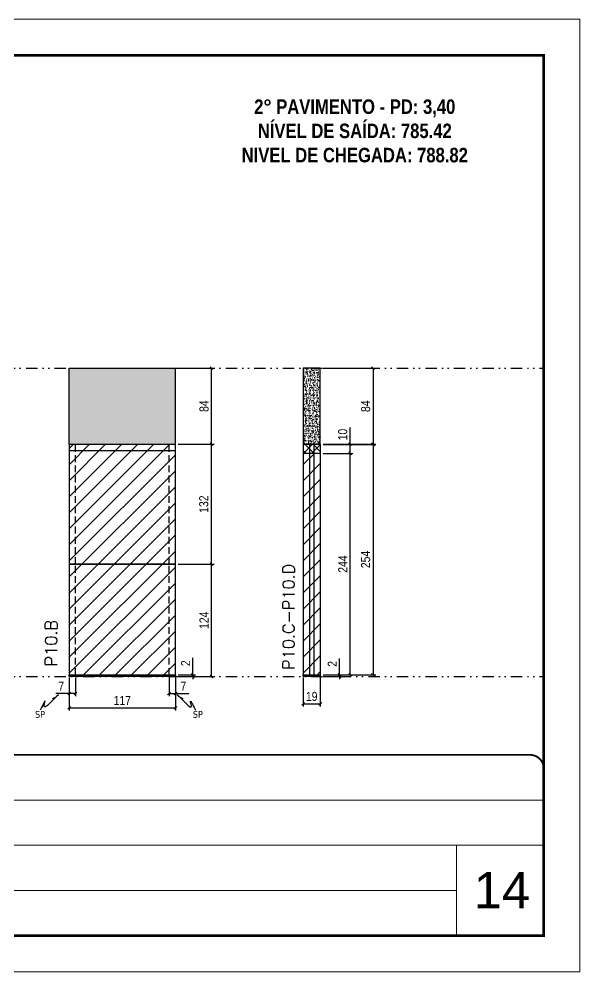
# Model space of a CAD drawing. Extents: x 2201 to 8455, y 252 to 7045.
# Drawn here: x 4666 to 5285, y 2549 to 3599 of the extents above; entities that cross this region are included whole.
import ezdxf

# ---------------------------------------------------------------- set-up
doc = ezdxf.new("R2010")
doc.units = 0
for name, pattern in [('CONTINUO', [0]), ('DASHED', [0.75, 0.5, -0.25]), ('DIVIDE2', [0.625, 0.25, -0.125, 0, -0.125, 0, -0.125]), ('HIDDEN', [0.375, 0.25, -0.125])]:
    doc.linetypes.add(name, pattern=pattern)
for name, color, linetype, lineweight in [('CARIMBO', 255, 'Continuous', 9), ('Folhas', 255, 'Continuous', 9), ('Hachura', 251, 'Continuous', 9), ('SARRAFO DE PRESSAO', 251, 'DASHED', 9), ('Texto Seção', 7, 'Continuous', 15)]:
    doc.layers.add(name, color=color, linetype=linetype, lineweight=lineweight)
for name, color, linetype in [('COTA', 241, 'Continuous'), ('NOMENCLATURA', 7, 'Continuous'), ('Nível', 160, 'Continuous'), ('Painéis', 200, 'Continuous'), ('SARR_2.2x7', 40, 'Continuous'), ('Sarrafo de Pressão', 42, 'HIDDEN'), ('texto', 7, 'Continuous')]:
    doc.layers.add(name, color=color, linetype=linetype)
doc.styles.add('ARIAL', font='arial.ttf')
doc.styles.add('COTA TECNICA', font='techl___.ttf', dxfattribs={"height": 10})
doc.styles.add('COTA TECNICA-50', font='techl___.ttf', dxfattribs={"height": 10})
doc.styles.add('REGUA-120', font='ROMANS.shx', dxfattribs={"height": 15})
doc.styles.add('ROMANC', font='techb___.ttf', dxfattribs={"height": 2.5})
doc.styles.get("Standard").update_dxf_attribs({"font": 'arial.ttf'})
doc.dimstyles.new('COTA PAINEL-50', dxfattribs={"dimtxt": 10, "dimasz": 3, "dimexe": 3, "dimexo": 3, "dimgap": 3, "dimtad": 1, "dimdec": 1, "dimzin": 12, "dimdsep": 46, "dimtxsty": 'COTA TECNICA-50', "dimblk1": 'OBLIQUE', "dimblk2": 'OBLIQUE', "dimsah": 1, "dimcen": 0.9, "dimclrd": 4, "dimclre": 4, "dimclrt": 240, "dimadec": 1, "dimazin": 3, "dimtfac": 1, "dimtdec": 1, "dimtmove": 0, "dimatfit": 3, "dimfxl": 1, "dimtolj": 1, "dimtzin": 12, "dimarcsym": 0})
doc.dimstyles.new('PAINEL', dxfattribs={"dimtxt": 10, "dimasz": 3, "dimexe": 3, "dimexo": 3, "dimgap": 3, "dimtad": 1, "dimdec": 1, "dimzin": 12, "dimdsep": 46, "dimtxsty": 'COTA TECNICA', "dimblk1": 'OBLIQUE', "dimblk2": 'OBLIQUE', "dimsah": 1, "dimcen": 0.9, "dimclrd": 4, "dimclre": 4, "dimclrt": 240, "dimadec": 1, "dimazin": 3, "dimtfac": 1, "dimtdec": 1, "dimtmove": 0, "dimatfit": 3, "dimfxl": 1, "dimtolj": 1, "dimtzin": 12, "dimarcsym": 0})
doc.dimstyles.get("Standard").update_dxf_attribs({"dimtxt": 0.18, "dimasz": 0.18, "dimexe": 0.18, "dimexo": 0.0625, "dimgap": 0.09, "dimtad": 0, "dimtih": 1, "dimtoh": 1, "dimdec": 4, "dimzin": 0, "dimdsep": 46, "dimtxsty": 'Standard', "dimcen": 0.09, "dimadec": 0, "dimazin": 0, "dimtfac": 1, "dimtdec": 4, "dimtofl": 0, "dimtmove": 0, "dimatfit": 3, "dimfxl": 1, "dimtolj": 1, "dimtzin": 0, "dimarcsym": 0})

# ---------------------------------------------------------------- blocks, each defined once
blk = doc.blocks.new('9999999999')
at = {"color": 30, "linetype": 'CONTINUO'}
for p, q in [((98564.6, 34379.6), (99584, 34379.6)), ((98564.6, 34329.8), (99488, 34329.8)), ((99584, 34329.8), (99488, 34329.8)), ((99488, 34329.8), (99488, 34230.2)), ((98564.6, 34280), (99488, 34280))]:
    blk.add_line(p, q, dxfattribs=at)
at = {"color": 30, "linetype": 'CONTINUO', "const_width": 2}
blk.add_lwpolyline([(99584, 34230.2), (99584, 34414.4, 0.414214), (99569, 34429.4), (98229, 34429.4, 0.414214), (98214, 34414.4), (98214, 34245.2, 0.414214), (98229, 34230.2), (99584, 34230.2)], format="xyb", dxfattribs=at)
at = {"layer": 'Folhas'}
blk.add_lwpolyline([(98139, 34190.2), (99624, 34190.2), (99624, 35240.2), (98139, 35240.2)], close=True, dxfattribs=at)
at = {"layer": 'Folhas', "color": 30, "const_width": 3}
blk.add_lwpolyline([(98214, 34230.2), (99584, 34230.2), (99584, 35200.2), (98214, 35200.2)], close=True, dxfattribs=at)
blk = doc.blocks.new('_Oblique')
at = {"color": 0, "linetype": 'ByBlock', "lineweight": -2}
blk.add_line((-0.5, -0.5), (0.5, 0.5), dxfattribs=at)
blk = doc.blocks.new('*D279')
at = {"layer": 'COTA', "color": 4, "lineweight": -2, "transparency": 16777216}
for p, q in [((4721.8, 2873.4), (4721.8, 2837)), ((4838.8, 2873.4), (4838.8, 2837)), ((4721.8, 2840), (4838.8, 2840))]:
    blk.add_line(p, q, dxfattribs=at)
at = {"layer": 'Defpoints', "color": 0, "transparency": 16777216}
for p in [(4721.8, 2876.4), (4838.8, 2876.4), (4838.8, 2840)]:
    blk.add_point(p, dxfattribs=at)
at = {"layer": 'COTA', "color": 4, "lineweight": -2, "transparency": 16777216, "xscale": 3, "yscale": 3, "zscale": 3, "rotation": 180}
blk.add_blockref('_Oblique', (4721.8, 2840), dxfattribs=at)
at = {"layer": 'COTA', "color": 4, "lineweight": -2, "transparency": 16777216, "xscale": 3, "yscale": 3, "zscale": 3}
blk.add_blockref('_Oblique', (4838.8, 2840), dxfattribs=at)
at = {"layer": 'COTA', "color": 240, "transparency": 16777216, "insert": (4780.3, 2848.1), "char_height": 10, "attachment_point": 5, "style": 'COTA TECNICA'}
blk.add_mtext('\\A1;117', dxfattribs=at)
blk = doc.blocks.new('*D280')
at = {"layer": 'COTA', "color": 4, "lineweight": -2, "transparency": 16777216}
for p, q in [((4721.8, 2871.4), (4721.8, 2852.8)), ((4728.8, 2873.4), (4728.8, 2852.8)), ((4721.8, 2855.8), (4707.1, 2855.8)), ((4728.8, 2855.8), (4721.8, 2855.8))]:
    blk.add_line(p, q, dxfattribs=at)
at = {"layer": 'Defpoints', "color": 0, "transparency": 16777216}
for p in [(4721.8, 2874.4), (4728.8, 2876.4), (4721.8, 2855.8)]:
    blk.add_point(p, dxfattribs=at)
at = {"layer": 'COTA', "color": 4, "lineweight": -2, "transparency": 16777216, "xscale": 3, "yscale": 3, "zscale": 3, "rotation": 180}
blk.add_blockref('_Oblique', (4721.8, 2855.8), dxfattribs=at)
at = {"layer": 'COTA', "color": 4, "lineweight": -2, "transparency": 16777216, "xscale": 3, "yscale": 3, "zscale": 3}
blk.add_blockref('_Oblique', (4728.8, 2855.8), dxfattribs=at)
at = {"layer": 'COTA', "color": 240, "transparency": 16777216, "insert": (4712.9, 2863.9), "char_height": 10, "attachment_point": 5, "style": 'COTA TECNICA-50'}
blk.add_mtext('\\A1;7', dxfattribs=at)
blk = doc.blocks.new('*D281')
at = {"layer": 'COTA', "color": 4, "lineweight": -2, "transparency": 16777216}
for p, q in [((4831.8, 2873.4), (4831.8, 2852.8)), ((4838.8, 2871.4), (4838.8, 2852.8)), ((4831.8, 2855.8), (4838.8, 2855.8)), ((4838.8, 2855.8), (4853.5, 2855.8))]:
    blk.add_line(p, q, dxfattribs=at)
at = {"layer": 'Defpoints', "color": 0, "transparency": 16777216}
for p in [(4831.8, 2876.4), (4838.8, 2874.4), (4838.8, 2855.8)]:
    blk.add_point(p, dxfattribs=at)
at = {"layer": 'COTA', "color": 4, "lineweight": -2, "transparency": 16777216, "xscale": 3, "yscale": 3, "zscale": 3, "rotation": 180}
blk.add_blockref('_Oblique', (4831.8, 2855.8), dxfattribs=at)
at = {"layer": 'COTA', "color": 4, "lineweight": -2, "transparency": 16777216, "xscale": 3, "yscale": 3, "zscale": 3}
blk.add_blockref('_Oblique', (4838.8, 2855.8), dxfattribs=at)
at = {"layer": 'COTA', "color": 240, "transparency": 16777216, "insert": (4847.7, 2863.9), "char_height": 10, "attachment_point": 5, "style": 'COTA TECNICA-50'}
blk.add_mtext('\\A1;7', dxfattribs=at)
blk = doc.blocks.new('*D282')
at = {"layer": 'COTA', "color": 4, "linetype": 'ByBlock', "lineweight": -2, "transparency": 16777216}
for p, q in [((4841.8, 2998.4), (4881.5, 2998.4)), ((4878.5, 2874.4), (4878.5, 2998.4)), ((4841.8, 2874.4), (4881.5, 2874.4))]:
    blk.add_line(p, q, dxfattribs=at)
at = {"layer": 'Defpoints', "color": 0, "linetype": 'ByBlock', "transparency": 16777216}
for p in [(4838.8, 2998.4), (4878.5, 2998.4), (4838.8, 2874.4)]:
    blk.add_point(p, dxfattribs=at)
at = {"layer": 'COTA', "color": 4, "linetype": 'ByBlock', "lineweight": -2, "transparency": 16777216, "xscale": 3, "yscale": 3, "zscale": 3}
for p, rotation in [((4878.5, 2998.4), 90), ((4878.5, 2874.4), 270)]:
    blk.add_blockref('_Oblique', p, dxfattribs=dict(at, rotation=rotation))
at = {"layer": 'COTA', "color": 240, "linetype": 'ByBlock', "transparency": 16777216, "insert": (4870.4, 2936.4), "char_height": 10, "attachment_point": 5, "rotation": 90, "style": 'COTA TECNICA'}
blk.add_mtext('\\A1;124', dxfattribs=at)
blk = doc.blocks.new('*D283')
at = {"layer": 'COTA', "color": 4, "lineweight": -2, "transparency": 16777216}
for p, q in [((4858.1, 2876.4), (4858.1, 2895.2)), ((4841.8, 2876.4), (4861.1, 2876.4)), ((4841.8, 2874.4), (4861.1, 2874.4)), ((4858.1, 2874.4), (4858.1, 2876.4)), ((4858.1, 2874.4), (4858.1, 2871.4))]:
    blk.add_line(p, q, dxfattribs=at)
at = {"layer": 'Defpoints', "color": 0, "transparency": 16777216}
for p in [(4838.8, 2876.4), (4838.8, 2874.4), (4858.1, 2874.4)]:
    blk.add_point(p, dxfattribs=at)
at = {"layer": 'COTA', "color": 4, "lineweight": -2, "transparency": 16777216, "xscale": 3, "yscale": 3, "zscale": 3}
for p, rotation in [((4858.1, 2876.4), 270), ((4858.1, 2874.4), 90)]:
    blk.add_blockref('_Oblique', p, dxfattribs=dict(at, rotation=rotation))
at = {"layer": 'COTA', "color": 240, "transparency": 16777216, "insert": (4850.1, 2889.1), "char_height": 10, "attachment_point": 5, "rotation": 90, "style": 'COTA TECNICA-50'}
blk.add_mtext('\\A1;2', dxfattribs=at)
blk = doc.blocks.new('*D284')
at = {"layer": 'COTA', "color": 4, "linetype": 'ByBlock', "lineweight": -2, "transparency": 16777216}
for p, q in [((4841.8, 2998.4), (4881.5, 2998.4)), ((4878.5, 2874.4), (4878.5, 2998.4)), ((4841.8, 2874.4), (4881.5, 2874.4))]:
    blk.add_line(p, q, dxfattribs=at)
at = {"layer": 'Defpoints', "color": 0, "linetype": 'ByBlock', "transparency": 16777216}
for p in [(4838.8, 2998.4), (4878.5, 2998.4), (4838.8, 2874.4)]:
    blk.add_point(p, dxfattribs=at)
at = {"layer": 'COTA', "color": 4, "linetype": 'ByBlock', "lineweight": -2, "transparency": 16777216, "xscale": 3, "yscale": 3, "zscale": 3}
for p, rotation in [((4878.5, 2998.4), 90), ((4878.5, 2874.4), 270)]:
    blk.add_blockref('_Oblique', p, dxfattribs=dict(at, rotation=rotation))
at = {"layer": 'COTA', "color": 240, "linetype": 'ByBlock', "transparency": 16777216, "insert": (4870.4, 2936.4), "char_height": 10, "attachment_point": 5, "rotation": 90, "style": 'COTA TECNICA'}
blk.add_mtext('\\A1;124', dxfattribs=at)
blk = doc.blocks.new('*D285')
at = {"layer": 'COTA', "color": 4, "lineweight": -2, "transparency": 16777216}
for p, q in [((4841.8, 3214.4), (4881.5, 3214.4)), ((4878.5, 3130.4), (4878.5, 3214.4)), ((4841.8, 3130.4), (4881.5, 3130.4))]:
    blk.add_line(p, q, dxfattribs=at)
at = {"layer": 'Defpoints', "color": 0, "transparency": 16777216}
for p in [(4838.8, 3214.4), (4878.5, 3214.4), (4838.8, 3130.4)]:
    blk.add_point(p, dxfattribs=at)
at = {"layer": 'COTA', "color": 4, "lineweight": -2, "transparency": 16777216, "xscale": 3, "yscale": 3, "zscale": 3}
for p, rotation in [((4878.5, 3214.4), 90), ((4878.5, 3130.4), 270)]:
    blk.add_blockref('_Oblique', p, dxfattribs=dict(at, rotation=rotation))
at = {"layer": 'COTA', "color": 240, "transparency": 16777216, "insert": (4870.4, 3172.4), "char_height": 10, "attachment_point": 5, "rotation": 90, "style": 'COTA TECNICA-50'}
blk.add_mtext('\\A1;84', dxfattribs=at)
blk = doc.blocks.new('*D286')
at = {"layer": 'COTA', "color": 4, "lineweight": -2, "transparency": 16777216}
for p, q in [((4979.6, 2873.4), (4979.6, 2841.5)), ((4998.6, 2873.4), (4998.6, 2841.5)), ((4979.6, 2844.5), (4998.6, 2844.5))]:
    blk.add_line(p, q, dxfattribs=at)
at = {"layer": 'Defpoints', "color": 0, "transparency": 16777216}
for p in [(4979.6, 2876.4), (4998.6, 2876.4), (4998.6, 2844.5)]:
    blk.add_point(p, dxfattribs=at)
at = {"layer": 'COTA', "color": 4, "lineweight": -2, "transparency": 16777216, "xscale": 3, "yscale": 3, "zscale": 3, "rotation": 180}
blk.add_blockref('_Oblique', (4979.6, 2844.5), dxfattribs=at)
at = {"layer": 'COTA', "color": 4, "lineweight": -2, "transparency": 16777216, "xscale": 3, "yscale": 3, "zscale": 3}
blk.add_blockref('_Oblique', (4998.6, 2844.5), dxfattribs=at)
at = {"layer": 'COTA', "color": 240, "transparency": 16777216, "insert": (4989.1, 2852.5), "char_height": 10, "attachment_point": 5, "style": 'COTA TECNICA'}
blk.add_mtext('\\A1;19', dxfattribs=at)
blk = doc.blocks.new('*D287')
at = {"layer": 'COTA', "color": 4, "lineweight": -2, "transparency": 16777216}
for p, q in [((5019.8, 2876.4), (5019.8, 2894.5)), ((5001.6, 2876.4), (5022.8, 2876.4)), ((5001.6, 2874.4), (5022.8, 2874.4)), ((5019.8, 2874.4), (5019.8, 2876.4)), ((5019.8, 2874.4), (5019.8, 2871.4))]:
    blk.add_line(p, q, dxfattribs=at)
at = {"layer": 'Defpoints', "color": 0, "transparency": 16777216}
for p in [(4998.6, 2876.4), (4998.6, 2874.4), (5019.8, 2876.4)]:
    blk.add_point(p, dxfattribs=at)
at = {"layer": 'COTA', "color": 4, "lineweight": -2, "transparency": 16777216, "xscale": 3, "yscale": 3, "zscale": 3}
for p, rotation in [((5019.8, 2876.4), 270), ((5019.8, 2874.4), 90)]:
    blk.add_blockref('_Oblique', p, dxfattribs=dict(at, rotation=rotation))
at = {"layer": 'COTA', "color": 240, "transparency": 16777216, "insert": (5011.8, 2888.4), "char_height": 10, "attachment_point": 5, "rotation": 90, "style": 'COTA TECNICA-50'}
blk.add_mtext('\\A1;2', dxfattribs=at)
blk = doc.blocks.new('*D696')
at = {"layer": 'COTA', "color": 4, "linetype": 'ByBlock', "lineweight": -2, "transparency": 16777216}
for p, q in [((5001.6, 3214.4), (5059.7, 3214.4)), ((5056.7, 3214.4), (5056.7, 3130.3)), ((5001.6, 3130.3), (5059.7, 3130.3))]:
    blk.add_line(p, q, dxfattribs=at)
at = {"layer": 'Defpoints', "color": 0, "linetype": 'ByBlock', "transparency": 16777216}
for p in [(4998.6, 3214.4), (4998.6, 3130.3), (5056.7, 3130.3)]:
    blk.add_point(p, dxfattribs=at)
at = {"layer": 'COTA', "color": 4, "linetype": 'ByBlock', "lineweight": -2, "transparency": 16777216, "xscale": 3, "yscale": 3, "zscale": 3}
for p, rotation in [((5056.7, 3214.4), 90), ((5056.7, 3130.3), 270)]:
    blk.add_blockref('_Oblique', p, dxfattribs=dict(at, rotation=rotation))
at = {"layer": 'COTA', "color": 240, "linetype": 'ByBlock', "transparency": 16777216, "insert": (5048.6, 3172.3), "char_height": 10, "attachment_point": 5, "rotation": 90, "style": 'COTA TECNICA'}
blk.add_mtext('\\A1;84', dxfattribs=at)
blk = doc.blocks.new('*D697')
at = {"layer": 'COTA', "color": 4, "lineweight": -2, "transparency": 16777216}
for p, q in [((5031.4, 3130.4), (5031.4, 3148.8)), ((5001.6, 3130.4), (5034.4, 3130.4)), ((5031.4, 3120.4), (5031.4, 3130.4)), ((5001.6, 3120.4), (5034.4, 3120.4))]:
    blk.add_line(p, q, dxfattribs=at)
at = {"layer": 'Defpoints', "color": 0, "transparency": 16777216}
for p in [(4998.6, 3130.4), (5031.4, 3130.4), (4998.6, 3120.4)]:
    blk.add_point(p, dxfattribs=at)
at = {"layer": 'COTA', "color": 4, "lineweight": -2, "transparency": 16777216, "xscale": 3, "yscale": 3, "zscale": 3}
for p, rotation in [((5031.4, 3130.4), 90), ((5031.4, 3120.4), 270)]:
    blk.add_blockref('_Oblique', p, dxfattribs=dict(at, rotation=rotation))
at = {"layer": 'COTA', "color": 240, "transparency": 16777216, "insert": (5023.3, 3141.1), "char_height": 10, "attachment_point": 5, "rotation": 90, "style": 'COTA TECNICA-50'}
blk.add_mtext('\\A1;10', dxfattribs=at)
blk = doc.blocks.new('*D308')
at = {"layer": 'COTA', "color": 4, "lineweight": -2, "transparency": 16777216}
for p, q in [((4841.8, 3130.4), (4881.5, 3130.4)), ((4878.5, 2998.4), (4878.5, 3130.4)), ((4841.8, 2998.4), (4881.5, 2998.4))]:
    blk.add_line(p, q, dxfattribs=at)
at = {"layer": 'Defpoints', "color": 0, "transparency": 16777216}
for p in [(4838.8, 3130.4), (4878.5, 3130.4), (4838.8, 2998.4)]:
    blk.add_point(p, dxfattribs=at)
at = {"layer": 'COTA', "color": 4, "lineweight": -2, "transparency": 16777216, "xscale": 3, "yscale": 3, "zscale": 3}
for p, rotation in [((4878.5, 3130.4), 90), ((4878.5, 2998.4), 270)]:
    blk.add_blockref('_Oblique', p, dxfattribs=dict(at, rotation=rotation))
at = {"layer": 'COTA', "color": 240, "transparency": 16777216, "insert": (4870.2, 3064.4), "char_height": 10, "attachment_point": 5, "rotation": 90, "style": 'COTA TECNICA-50'}
blk.add_mtext('\\A1;132', dxfattribs=at)
blk = doc.blocks.new('*D707')
at = {"layer": 'COTA', "color": 4, "lineweight": -2, "transparency": 16777216}
for p, q in [((5001.6, 3120.4), (5034.4, 3120.4)), ((5031.4, 2876.4), (5031.4, 3120.4)), ((5001.6, 2876.4), (5034.4, 2876.4))]:
    blk.add_line(p, q, dxfattribs=at)
at = {"layer": 'Defpoints', "color": 0, "transparency": 16777216}
for p in [(4998.6, 3120.4), (5031.4, 3120.4), (4998.6, 2876.4)]:
    blk.add_point(p, dxfattribs=at)
at = {"layer": 'COTA', "color": 4, "lineweight": -2, "transparency": 16777216, "xscale": 3, "yscale": 3, "zscale": 3}
for p, rotation in [((5031.4, 3120.4), 90), ((5031.4, 2876.4), 270)]:
    blk.add_blockref('_Oblique', p, dxfattribs=dict(at, rotation=rotation))
at = {"layer": 'COTA', "color": 240, "transparency": 16777216, "insert": (5023.4, 2998.4), "char_height": 10, "attachment_point": 5, "rotation": 90, "style": 'COTA TECNICA'}
blk.add_mtext('\\A1;244', dxfattribs=at)
blk = doc.blocks.new('*D309')
at = {"layer": 'COTA', "color": 4, "lineweight": -2, "transparency": 16777216}
for p, q in [((5001.6, 3130.4), (5059.7, 3130.4)), ((5056.7, 3130.4), (5056.7, 2876.4)), ((5001.6, 2876.4), (5059.7, 2876.4))]:
    blk.add_line(p, q, dxfattribs=at)
at = {"layer": 'Defpoints', "color": 0, "transparency": 16777216}
for p in [(4998.6, 3130.4), (4998.6, 2876.4), (5056.7, 2876.4)]:
    blk.add_point(p, dxfattribs=at)
at = {"layer": 'COTA', "color": 4, "lineweight": -2, "transparency": 16777216, "xscale": 3, "yscale": 3, "zscale": 3}
for p, rotation in [((5056.7, 3130.4), 90), ((5056.7, 2876.4), 270)]:
    blk.add_blockref('_Oblique', p, dxfattribs=dict(at, rotation=rotation))
at = {"layer": 'COTA', "color": 240, "transparency": 16777216, "insert": (5048.6, 3003.4), "char_height": 10, "attachment_point": 5, "rotation": 90, "style": 'COTA TECNICA'}
blk.add_mtext('\\A1;254', dxfattribs=at)

msp = doc.modelspace()

# ---------------------------------------------------------------- hatches: boundary and pattern name
at = {"layer": 'COTA', "linetype": 'ByBlock'}
h = msp.add_hatch(dxfattribs=at)
h.set_pattern_fill('AR-CONC', color=256, scale=0.03)
h.set_pattern_definition([(50, (-165998.7947, -105473.8634), (5.46554007, -0.47817257), [0.5715, -6.2865]), (355, (-165998.795, -105473.8634), (-1.05730264, 5.73170536), [0.4572, -5.02921753]), (100.4514447, (-165998.3393, -105473.903), (4.40823741, 5.25353256), [0.48570026, -5.34270734]), (46.1842, (-165998.795, -105472.3394), (8.13237123, -1.26126984), [0.85725, -9.42975]), (96.6355576, (-165998.117, -105472.4445), (7.12212402, 7.42278374), [0.7285507, -8.01406824]), (351.184151, (-165998.795, -105472.339), (7.12212402, 7.42278374), [0.685799, -7.54379196]), (21, (-165998.0327, -105472.7204), (4.54843174, -3.06795595), [0.5715, -6.2865]), (326, (-165998.033, -105472.7204), (1.85406085, 5.52563898), [0.4572, -5.0292]), (71.451445, (-165997.6537, -105472.976), (6.40249258, 2.45768307), [0.48570026, -5.34269813]), (37.5, (-165998.7947, -105473.8634), (0.092658098, 2.536651166), [0, -4.96824, 0, -5.1054, 0, -5.04825]), (7.5, (-165998.7947, -105473.8634), (2.004589875, 3.005417245), [0, -2.91084, 0, -4.85394, 0, -1.92405]), (327.5, (-166000.494, -105473.8634), (4.067717855, -0.17186232), [0, -1.905, 0, -5.9436, 0, -7.8867]), (317.5, (-166001.256, -105473.8634), (4.44387544, 0.76279473), [0, -2.4765, 0, -3.94716, 0, -5.6007])])
h.paths.add_polyline_path([(4838.81, 3214.35), (4721.81, 3214.35), (4721.81, 3130.35), (4838.81, 3130.35)])
h = msp.add_hatch(dxfattribs=at)
h.set_pattern_fill('AR-CONC', color=256, scale=0.03)
h.set_pattern_definition([(50, (-4109.5315, -897.642), (5.46554, -0.4781726), [0.5715, -6.2865]), (355, (-4109.5315, -897.642), (-1.0573026, 5.7317054), [0.4572, -5.0292175]), (100.451445, (-4109.076, -897.6817), (4.4082374, 5.2535326), [0.4857003, -5.3427073]), (46.1842, (-4109.5315, -896.118), (8.132371, -1.26127), [0.85725, -9.42975]), (96.63556, (-4108.854, -896.223), (7.122124, 7.422784), [0.728551, -8.014068]), (351.18415, (-4109.5315, -896.118), (7.122124, 7.422784), [0.685799, -7.543792]), (21, (-4108.7695, -896.499), (4.5484317, -3.067956), [0.5715, -6.2865]), (326, (-4108.7695, -896.499), (1.854061, 5.525639), [0.4572, -5.0292]), (71.451445, (-4108.3905, -896.7545), (6.4024926, 2.457683), [0.4857003, -5.342698]), (37.5, (-4109.5315, -897.6419), (0.0926581, 2.53665117), [0, -4.96824, 0, -5.1054, 0, -5.04825]), (7.5, (-4109.5315, -897.6419), (2.0045899, 3.00541724), [0, -2.91084, 0, -4.85394, 0, -1.92405]), (327.5, (-4111.2308, -897.6419), (4.06771786, -0.1718623), [0, -1.905, 0, -5.9436, 0, -7.8867]), (317.5, (-4111.9928, -897.642), (4.4438754, 0.7627947), [0, -2.4765, 0, -3.94716, 0, -5.6007])])
h.paths.add_polyline_path([(4998.59, 3214.35), (4979.59, 3214.41), (4979.59, 3130.38), (4998.59, 3130.32)])
at = {"layer": 'Hachura', "linetype": 'ByBlock'}
h = msp.add_hatch(dxfattribs=at)
h.set_pattern_fill('ANSI31', color=256, scale=100)
h.set_pattern_definition([(45, (-112428.315, -32176.925), (-8.8388348, 8.8388348), [])])
h.paths.add_polyline_path([(4838.81, 3130.35), (4721.81, 3130.35), (4721.81, 2874.35), (4838.81, 2874.35)])
h = msp.add_hatch(dxfattribs=at)
h.set_pattern_fill('ANSI37', color=256, scale=2)
h.set_pattern_definition([(45, (-167614.649, -107770.966), (-4.49012806, 4.49012806), []), (135, (-167614.649, -107770.966), (-4.49012806, -4.49012806), [])])
h.paths.add_polyline_path([(4998.59, 3120.4), (4998.59, 3130.4), (4979.59, 3130.4), (4979.59, 3120.4)])
h = msp.add_hatch(dxfattribs=at)
h.set_pattern_fill('ANSI31', color=256, scale=100)
h.set_pattern_definition([(45, (-112170.536, -32176.877), (-8.8388348, 8.8388348), [])])
h.paths.add_polyline_path([(4998.59, 2874.4), (4998.59, 3120.4), (4979.59, 3120.4), (4979.59, 2874.4)])

# ---------------------------------------------------------------- linework, layer by layer
at = {"layer": 'COTA', "linetype": 'ByBlock'}
for p, q in [((4721.81, 3130.35), (4721.81, 3214.35)), ((4721.81, 3214.35), (4838.81, 3214.35)), ((4838.81, 3130.35), (4838.81, 3214.35))]:
    msp.add_line(p, q, dxfattribs=at)
msp.add_lwpolyline([(4979.59, 3130.33), (4998.59, 3130.33), (4998.59, 3214.35), (4979.59, 3214.35)], close=True, dxfattribs=at)
at = {"layer": 'Nível', "color": 4, "linetype": 'DIVIDE2', "ltscale": 50}
for p, q in [((4265.34, 3214.35), (5244.87, 3214.35)), ((4265.34, 2874.35), (5244.87, 2874.35))]:
    msp.add_line(p, q, dxfattribs=at)
at = {"layer": 'Painéis'}
for p, q in [((4721.81, 3130.35), (4721.81, 2998.35)), ((4721.81, 3130.35), (4838.81, 3130.35)), ((4838.81, 2998.35), (4838.81, 3130.35)), ((4979.59, 3130.35), (4998.59, 3130.35)), ((4979.59, 3130.33), (4979.59, 2876.35)), ((4979.59, 3130.33), (4998.59, 3130.33)), ((4998.59, 3130.33), (4979.59, 3130.33)), ((4998.59, 3130.33), (4998.59, 2876.35)), ((4998.59, 3120.35), (4979.59, 3120.35)), ((4838.81, 2998.35), (4721.81, 2998.35)), ((4721.81, 2998.35), (4721.81, 2876.35)), ((4721.81, 2998.35), (4838.81, 2998.35)), ((4838.81, 2876.35), (4838.81, 2998.35)), ((4721.81, 2876.35), (4838.81, 2876.35)), ((4979.59, 2876.35), (4998.59, 2876.35)), ((4979.59, 2876.35), (4998.59, 2876.35)), ((4979.59, 2874.35), (4979.59, 2876.35)), ((4998.59, 2874.35), (4979.59, 2874.35)), ((4998.59, 2876.35), (4998.59, 2874.35))]:
    msp.add_line(p, q, dxfattribs=at)
msp.add_lwpolyline([(4838.81, 2874.35), (4721.81, 2874.35), (4721.81, 2876.35), (4838.81, 2876.35)], close=True, dxfattribs=at)
at = {"layer": 'SARR_2.2x7'}
for p, q in [((4986.59, 3130.33), (4986.59, 2876.35)), ((4991.59, 3130.33), (4991.59, 2876.35)), ((4721.81, 3123.35), (4838.81, 3123.35))]:
    msp.add_line(p, q, dxfattribs=at)
at = {"layer": 'Sarrafo de Pressão', "ltscale": 30}
for p, q in [((4728.81, 2998.35), (4728.81, 3130.35)), ((4831.81, 2998.35), (4831.81, 3130.35)), ((4728.81, 2876.35), (4728.81, 2998.35)), ((4831.81, 2876.35), (4831.81, 2998.35))]:
    msp.add_line(p, q, dxfattribs=at)

# ---------------------------------------------------------------- block references
at = {"layer": 'SARRAFO DE PRESSAO', "color": 6, "linetype": 'ByBlock'}
msp.add_blockref('9999999999', (-94339.11, -31641.27), dxfattribs=at)

# ---------------------------------------------------------------- texts
at = {"layer": 'CARIMBO', "style": 'ARIAL'}
msp.add_text('14', height=40, dxfattribs=at).set_placement((5167.73, 2619.08))
at = {"layer": 'NOMENCLATURA', "color": 2, "insert": (5036.61, 3537.08), "char_height": 16, "attachment_point": 2, "style": 'ROMANC'}
msp.add_mtext_dynamic_manual_height_columns('\\P2° PAVIMENTO - PD: 3,40\\PNÍVEL DE SAÍDA: 785.42\\PNIVEL DE CHEGADA: 788.82', width=328.3607, gutter_width=1, heights=[0], dxfattribs=at)
at = {"layer": 'texto', "color": 0, "char_height": 7.5, "attachment_point": 5}
for insert in [(4689.56, 2832.67), (4863.59, 2832.67)]:
    msp.add_mtext('{\\fTahoma|b0|i0|c0|p34;\\C4;SP}', dxfattribs=dict(at, insert=insert))
at = {"layer": 'Texto Seção', "char_height": 13, "width": 285.3299, "attachment_point": 7, "rotation": 90, "style": 'REGUA-120'}
for s, insert in [('\\pxt4;P10.C-P10.D', (4970.14, 2881.76)), ('P10.B', (4708.34, 2885.6))]:
    msp.add_mtext(s, dxfattribs=dict(at, insert=insert))

# ---------------------------------------------------------------- dimensions: what is measured, and where the dimension line sits
at = {"layer": 'COTA'}
for base, p1, p2, angle, dimstyle, picture, middle in [((4878.45, 3214.35), (4838.81, 3130.35), (4838.81, 3214.35), 90, 'COTA PAINEL-50', '*D285', (4870.36, 3172.35)), ((5031.45, 3130.35), (4998.59, 3120.35), (4998.59, 3130.35), 90, 'COTA PAINEL-50', '*D697', (5023.34, 3141.07)), ((4878.45, 3130.35), (4838.81, 2998.35), (4838.81, 3130.35), 90, 'COTA PAINEL-50', '*D308', (4870.23, 3064.35)), ((5056.7, 2876.35), (4998.59, 3130.35), (4998.59, 2876.35), 90, 'PAINEL', '*D309', (5048.59, 3003.35)), ((5031.45, 3120.35), (4998.59, 2876.35), (4998.59, 3120.35), 90, 'PAINEL', '*D707', (5023.37, 2998.35)), ((4721.81, 2855.84), (4728.81, 2876.35), (4721.81, 2874.35), 180, 'COTA PAINEL-50', '*D280', (4712.95, 2863.91))]:
    dim = msp.add_linear_dim(base=base, p1=p1, p2=p2, angle=angle, dimstyle=dimstyle, dxfattribs=at)
    dim.commit()
    dim.dimension.update_dxf_attribs({"geometry": picture, "text_midpoint": middle})
at = {"layer": 'COTA', "linetype": 'ByBlock'}
dim = msp.add_linear_dim(base=(5056.7, 3130.33), p1=(4998.59, 3214.35), p2=(4998.59, 3130.33), angle=90, dimstyle='PAINEL', dxfattribs=at)
dim.commit()
dim.dimension.update_dxf_attribs({"geometry": '*D696', "text_midpoint": (5048.6, 3172.34)})
for picture in ['*D282', '*D284']:
    dim = msp.add_aligned_dim(p1=(4838.81, 2874.35), p2=(4838.81, 2998.35), distance=-39.64, dimstyle='PAINEL', dxfattribs=at)
    dim.commit()
    dim.dimension.update_dxf_attribs({"geometry": picture, "text_midpoint": (4870.38, 2936.35)})
at = {"layer": 'COTA'}
for base, p1, p2, picture, middle in [((4858.07, 2874.35), (4838.81, 2876.35), (4838.81, 2874.35), '*D283', (4858.07, 2889.1)), ((5019.78, 2876.35), (4998.59, 2874.35), (4998.59, 2876.35), '*D287', (5019.78, 2888.41))]:
    dim = msp.add_linear_dim(base=base, p1=p1, p2=p2, angle=90, dimstyle='COTA PAINEL-50', dxfattribs=at)
    dim.commit()
    dim.dimension.update_dxf_attribs({"geometry": picture, "text_midpoint": middle, "dimtype": 160})
for base, p1, p2, picture, middle in [((4838.81, 2839.99), (4721.81, 2876.35), (4838.81, 2876.35), '*D279', (4780.31, 2848.06)), ((4998.59, 2844.46), (4979.59, 2876.35), (4998.59, 2876.35), '*D286', (4989.09, 2852.54))]:
    dim = msp.add_linear_dim(base=base, p1=p1, p2=p2, dimstyle='PAINEL', override={"dimarcsym": 2}, dxfattribs=at)
    dim.commit()
    dim.dimension.update_dxf_attribs({"geometry": picture, "text_midpoint": middle})
dim = msp.add_linear_dim(base=(4838.81, 2855.84), p1=(4831.81, 2876.35), p2=(4838.81, 2874.35), dimstyle='COTA PAINEL-50', dxfattribs=at)
dim.commit()
dim.dimension.update_dxf_attribs({"geometry": '*D281', "text_midpoint": (4847.68, 2863.91)})

# ---------------------------------------------------------------- leaders
at = {"layer": 'COTA', "path_type": 1}
for points in [[(4709.98, 2854.17), (4694.2, 2842.33), (4695.12, 2847.14), (4689.57, 2837.36)], [(4840.64, 2854.17), (4856.43, 2842.33), (4855.5, 2847.14), (4861.05, 2837.36)]]:
    msp.add_leader(points, dimstyle='Standard', override={"dimasz": 8}, dxfattribs=at)

doc.saveas('drawing.dxf')
